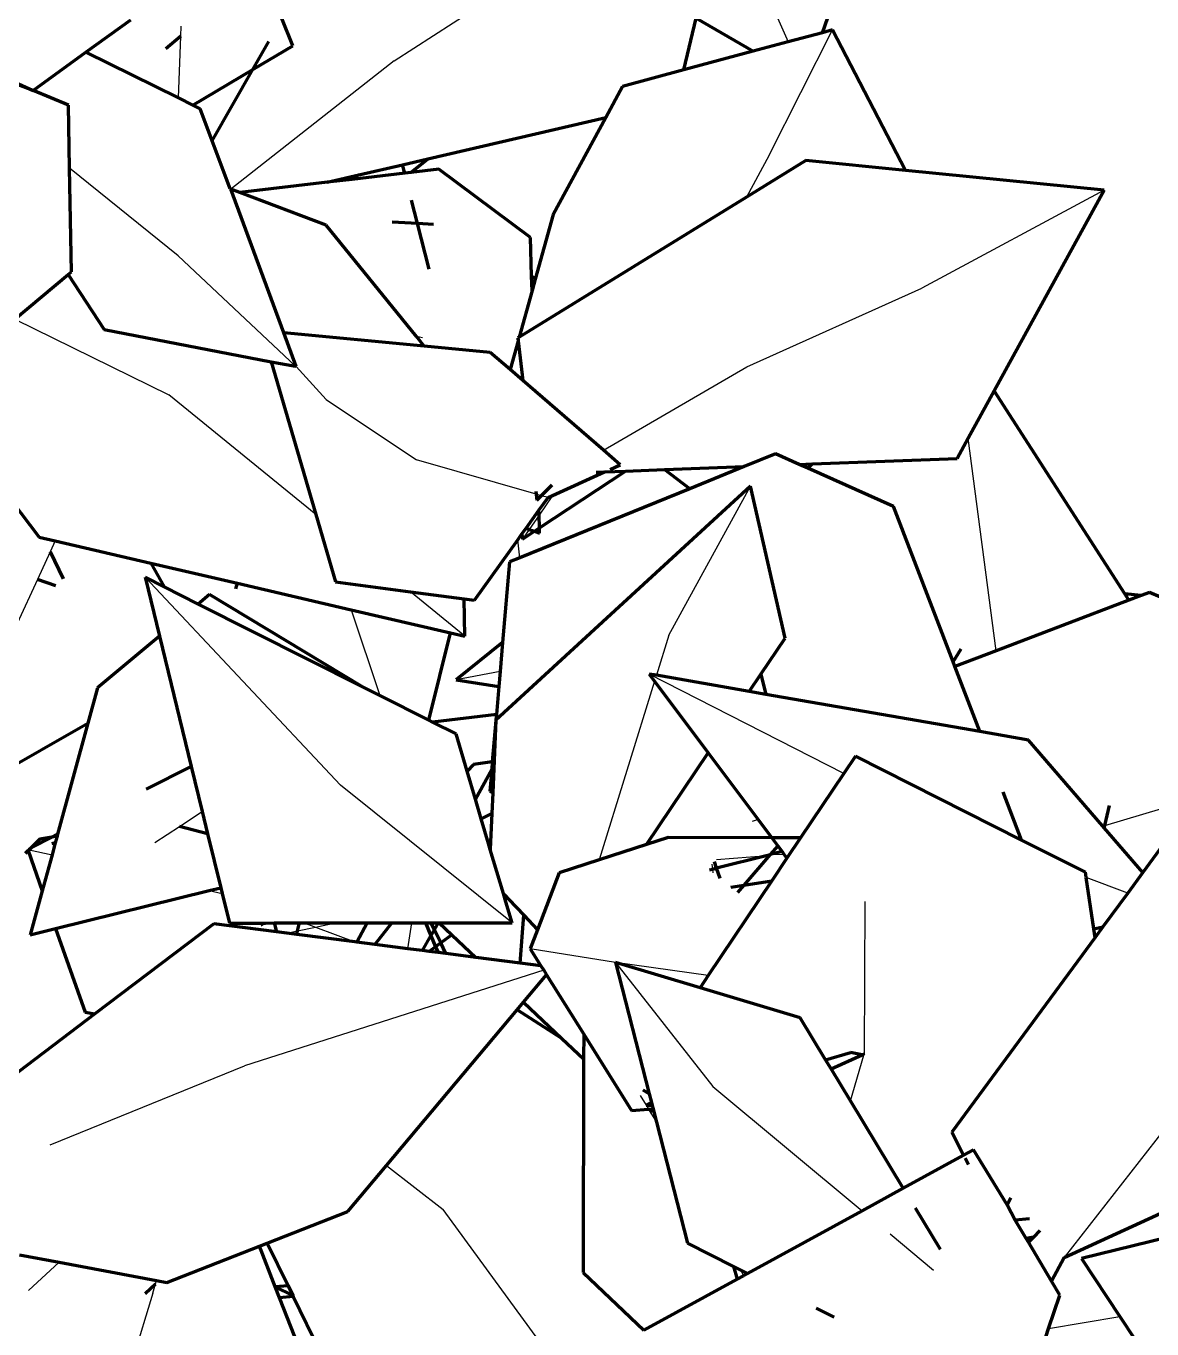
# Model space of a CAD drawing. Header units: millimetres. Extents: x 4307 to 31003, y 2809 to 20009.
# Drawn here: x 7491.4 to 7542.2, y 8209.3 to 8268 of the extents above; entities that cross this region are included whole.
import ezdxf

# ---------------------------------------------------------------- set-up
doc = ezdxf.new("R2010")
doc.units = ezdxf.units.MM
doc.layers.add('ProfileEdges', color=7, linetype='Continuous')

msp = doc.modelspace()

# ---------------------------------------------------------------- linework, layer by layer
for p, q in [((7507.985, 8266.449), (7516.031, 8271.64)), ((7523.896, 8271.523), (7525.749, 8267.299)), ((7498.259, 8264.774), (7498.368, 8267.553)), ((7498.368, 8267.553), (7498.386, 8268.009)), ((7524.902, 8262.196), (7527.76, 8267.84)), ((7507.985, 8266.449), (7500.631, 8260.656)), ((7524.902, 8262.196), (7523.874, 8260.306)), ((7498.245, 8257.655), (7493.356, 8261.608)), ((7540.009, 8260.608), (7531.777, 8256.2)), ((7498.245, 8257.655), (7503.533, 8252.669)), ((7523.896, 8252.643), (7531.777, 8256.2)), ((7490.89, 8254.8), (7497.835, 8251.387)), ((7509.269, 8253.949), (7508.992, 8254.015)), ((7504.922, 8251.169), (7503.577, 8252.661)), ((7517.425, 8248.882), (7523.896, 8252.643)), ((7504.453, 8245.987), (7497.835, 8251.387)), ((7504.922, 8251.169), (7508.999, 8248.448)), ((7535.129, 8239.84), (7533.872, 8249.43)), ((7514.388, 8246.901), (7508.999, 8248.448)), ((7520.368, 8240.538), (7524.054, 8247.267)), ((7514.624, 8246.834), (7514.388, 8246.901)), ((7515.125, 8246.837), (7514.524, 8245.962)), ((7514.928, 8246.747), (7514.624, 8246.834)), ((7514.524, 8245.962), (7514.078, 8245.314)), ((7514.078, 8245.314), (7513.78, 8244.881)), ((7492.7, 8244.791), (7492.479, 8244.308)), ((7513.661, 8244.037), (7513.558, 8244.842)), ((7492.479, 8244.308), (7491.902, 8243.048)), ((7491.902, 8243.048), (7490.995, 8241.065)), ((7505.574, 8233.785), (7496.759, 8243.156)), ((7511.181, 8240.498), (7508.722, 8242.504)), ((7506.05, 8241.69), (7507.335, 8237.829)), ((7520.368, 8240.538), (7519.811, 8238.735)), ((7512.765, 8238.91), (7510.784, 8238.524)), ((7528.263, 8234.312), (7519.491, 8238.791)), ((7519.729, 8238.472), (7517.237, 8230.405)), ((7513.304, 8227.567), (7505.574, 8233.785)), ((7540.03, 8231.966), (7544.367, 8233.259)), ((7498.312, 8231.921), (7499.332, 8232.591)), ((7497.201, 8231.19), (7498.312, 8231.921)), ((7524.397, 8232.23), (7524.138, 8232.143)), ((7539.932, 8231.937), (7540.03, 8231.966)), ((7512.338, 8231.23), (7512.241, 8231.153)), ((7491.528, 8230.867), (7492.56, 8230.633)), ((7522.524, 8230.429), (7524.824, 8230.613)), ((7524.944, 8230.644), (7525.562, 8230.672)), ((7522.319, 8230.212), (7522.34, 8229.982)), ((7522.34, 8229.982), (7522.353, 8229.83)), ((7541.064, 8228.909), (7539.193, 8229.618)), ((7499.654, 8229.022), (7500.233, 8228.891)), ((7513.159, 8228.628), (7512.976, 8228.673)), ((7529.191, 8221.67), (7529.232, 8228.53)), ((7502.181, 8227.561), (7501.994, 8227.416)), ((7503.929, 8227.562), (7504.439, 8227.372)), ((7504.439, 8227.372), (7505.348, 8227.563)), ((7508.607, 8226.399), (7508.778, 8227.565)), ((7503.152, 8227.101), (7503.635, 8227.203)), ((7503.635, 8227.203), (7504.439, 8227.372)), ((7504.439, 8227.372), (7506.22, 8226.707)), ((7517.971, 8225.785), (7514.127, 8226.389)), ((7517.971, 8225.785), (7522.36, 8220.182)), ((7522.145, 8225.188), (7517.971, 8225.785)), ((7514.73, 8225.428), (7501.24, 8221.125)), ((7529.172, 8221.604), (7529.191, 8221.67)), ((7492.474, 8217.562), (7501.24, 8221.125)), ((7528.566, 8219.537), (7529.172, 8221.604)), ((7544.776, 8220.898), (7538.194, 8212.479)), ((7522.36, 8220.182), (7529.093, 8214.585)), ((7519.078, 8219.777), (7519.347, 8219.341)), ((7519.347, 8219.341), (7519.454, 8219.166)), ((7519.454, 8219.166), (7519.52, 8219.06)), ((7519.52, 8219.06), (7519.819, 8218.573)), ((7507.642, 8216.625), (7510.197, 8214.64)), ((7516.201, 8206.426), (7510.197, 8214.64)), ((7530.348, 8213.541), (7532.31, 8211.91)), ((7492.881, 8212.263), (7491.507, 8210.991)), ((7523.626, 8211.899), (7523.736, 8211.65)), ((7497.106, 8210.865), (7497.228, 8211.282)), ((7497.228, 8211.282), (7497.273, 8211.438)), ((7497.106, 8210.865), (7495.125, 8204.412)), ((7537.497, 8209.273), (7540.708, 8209.819))]:
    msp.add_line(p, q)
at = {"layer": 'ProfileEdges', "lineweight": 211}
for p, q in [((7527.3, 8267.716), (7529.908, 8275.268)), ((7494.088, 8266.836), (7496.116, 8268.302)), ((7503.418, 8267.127), (7502.93, 8268.35)), ((7521.049, 8266.037), (7521.609, 8268.377)), ((7521.609, 8268.377), (7524.181, 8266.878)), ((7498.368, 8267.553), (7497.689, 8266.989)), ((7527.3, 8267.716), (7525.749, 8267.299)), ((7527.76, 8267.84), (7527.3, 8267.716)), ((7531.04, 8261.506), (7527.76, 8267.84)), ((7487.09, 8267.177), (7491.706, 8265.115)), ((7501.617, 8266.058), (7502.337, 8267.316)), ((7501.617, 8266.058), (7503.418, 8267.127)), ((7525.749, 8267.299), (7524.181, 8266.878)), ((7491.706, 8265.115), (7487.44, 8266.725)), ((7491.706, 8265.115), (7494.088, 8266.836)), ((7498.259, 8264.774), (7494.088, 8266.836)), ((7524.181, 8266.878), (7521.049, 8266.037)), ((7498.91, 8264.452), (7501.617, 8266.058)), ((7499.777, 8262.847), (7501.617, 8266.058)), ((7521.049, 8266.037), (7518.287, 8265.295)), ((7518.287, 8265.295), (7517.529, 8263.894)), ((7493.303, 8264.451), (7491.706, 8265.115)), ((7498.91, 8264.452), (7498.259, 8264.774)), ((7493.356, 8261.608), (7493.303, 8264.451)), ((7499.239, 8264.289), (7498.91, 8264.452)), ((7499.777, 8262.847), (7499.239, 8264.289)), ((7509.506, 8262.025), (7517.529, 8263.894)), ((7517.529, 8263.894), (7515.155, 8259.512)), ((7500.588, 8260.672), (7499.777, 8262.847)), ((7506.394, 8261.3), (7508.364, 8261.759)), ((7508.364, 8261.759), (7509.506, 8262.025)), ((7508.462, 8261.377), (7508.364, 8261.759)), ((7508.744, 8261.41), (7509.506, 8262.025)), ((7526.55, 8261.955), (7523.874, 8260.306)), ((7531.04, 8261.506), (7526.55, 8261.955)), ((7493.442, 8256.936), (7493.356, 8261.608)), ((7504.968, 8260.968), (7506.394, 8261.3)), ((7506.081, 8261.098), (7504.968, 8260.968)), ((7508.462, 8261.377), (7506.081, 8261.098)), ((7506.394, 8261.3), (7506.081, 8261.098)), ((7508.744, 8261.41), (7508.462, 8261.377)), ((7509.999, 8261.557), (7508.744, 8261.41)), ((7514.13, 8258.481), (7509.999, 8261.557)), ((7540.009, 8260.608), (7531.04, 8261.506)), ((7500.631, 8260.656), (7500.588, 8260.672)), ((7501.028, 8260.506), (7500.631, 8260.656)), ((7503.008, 8254.187), (7500.631, 8260.656)), ((7504.968, 8260.968), (7501.028, 8260.506)), ((7504.919, 8259.032), (7501.028, 8260.506)), ((7535.046, 8251.567), (7540.009, 8260.608)), ((7509.04, 8259.11), (7508.772, 8260.161)), ((7523.874, 8260.306), (7513.62, 8253.986)), ((7515.155, 8259.512), (7514.345, 8256.595)), ((7508.992, 8254.015), (7504.919, 8259.032)), ((7509.04, 8259.11), (7507.9, 8259.17)), ((7509.566, 8257.045), (7509.04, 8259.11)), ((7509.761, 8259.072), (7509.04, 8259.11)), ((7514.185, 8256.742), (7514.13, 8258.481)), ((7493.293, 8256.811), (7493.442, 8256.936)), ((7490.89, 8254.8), (7493.293, 8256.811)), ((7493.293, 8256.811), (7494.916, 8254.335)), ((7514.345, 8256.595), (7514.185, 8256.742)), ((7514.205, 8256.092), (7514.185, 8256.742)), ((7514.345, 8256.595), (7514.205, 8256.092)), ((7514.205, 8256.092), (7513.62, 8253.986)), ((7494.916, 8254.335), (7502.448, 8252.879)), ((7509.345, 8253.58), (7503.008, 8254.187)), ((7503.577, 8252.661), (7503.008, 8254.187)), ((7509.345, 8253.58), (7508.992, 8254.015)), ((7512.324, 8253.294), (7509.345, 8253.58)), ((7513.573, 8253.816), (7513.214, 8252.524)), ((7513.62, 8253.986), (7513.557, 8253.947)), ((7513.557, 8253.947), (7513.586, 8253.863)), ((7513.586, 8253.863), (7513.573, 8253.816)), ((7513.573, 8253.816), (7513.783, 8252.032)), ((7502.448, 8252.879), (7504.453, 8245.987)), ((7502.448, 8252.879), (7503.533, 8252.669)), ((7513.214, 8252.524), (7512.324, 8253.294)), ((7503.533, 8252.669), (7503.577, 8252.661)), ((7513.783, 8252.032), (7513.214, 8252.524)), ((7514.348, 8251.543), (7513.783, 8252.032)), ((7514.348, 8251.543), (7514.346, 8251.615)), ((7517.425, 8248.882), (7514.348, 8251.543)), ((7533.872, 8249.43), (7535.046, 8251.567)), ((7540.93, 8242.407), (7535.046, 8251.567)), ((7488.391, 8249.69), (7491.98, 8244.959)), ((7533.372, 8248.518), (7533.872, 8249.43)), ((7518.178, 8248.23), (7517.425, 8248.882)), ((7525.181, 8248.723), (7523.768, 8248.148)), ((7526.257, 8248.244), (7525.181, 8248.723)), ((7517.723, 8248.023), (7518.178, 8248.23)), ((7520.171, 8248.01), (7523.768, 8248.148)), ((7523.768, 8248.148), (7521.316, 8247.151)), ((7526.257, 8248.244), (7526.849, 8248.267)), ((7526.646, 8248.072), (7526.257, 8248.244)), ((7526.849, 8248.267), (7526.646, 8248.072)), ((7526.849, 8248.267), (7533.372, 8248.518)), ((7514.542, 8245.384), (7518.417, 8247.942)), ((7515.125, 8246.837), (7517.467, 8247.906)), ((7517.095, 8247.891), (7517.467, 8247.906)), ((7517.467, 8247.906), (7518.417, 8247.942)), ((7518.417, 8247.942), (7520.171, 8248.01)), ((7521.316, 8247.151), (7520.171, 8248.01)), ((7530.508, 8246.354), (7526.646, 8248.072)), ((7524.054, 8247.267), (7512.58, 8236.711)), ((7521.316, 8247.151), (7513.661, 8244.037)), ((7514.373, 8247.036), (7514.388, 8246.901)), ((7514.624, 8246.834), (7515.117, 8247.327)), ((7525.614, 8240.415), (7524.054, 8247.267)), ((7514.388, 8246.901), (7514.421, 8246.629)), ((7514.421, 8246.629), (7514.624, 8246.834)), ((7514.517, 8246.176), (7514.928, 8246.747)), ((7514.928, 8246.747), (7515.125, 8246.837)), ((7533.196, 8239.34), (7530.508, 8246.354)), ((7504.453, 8245.987), (7505.338, 8242.945)), ((7513.933, 8245.365), (7514.517, 8246.176)), ((7514.524, 8245.962), (7514.517, 8246.176)), ((7514.542, 8245.384), (7514.524, 8245.962)), ((7513.752, 8245.113), (7513.933, 8245.365)), ((7513.78, 8244.881), (7514.313, 8245.233)), ((7513.933, 8245.365), (7514.078, 8245.314)), ((7514.078, 8245.314), (7514.313, 8245.233)), ((7514.313, 8245.233), (7514.542, 8245.384)), ((7514.313, 8245.233), (7514.549, 8245.151)), ((7514.549, 8245.151), (7514.542, 8245.384)), ((7491.98, 8244.959), (7492.7, 8244.791)), ((7492.7, 8244.791), (7497.011, 8243.79)), ((7511.606, 8242.129), (7513.558, 8244.842)), ((7513.558, 8244.842), (7513.752, 8245.113)), ((7513.752, 8245.113), (7513.78, 8244.881)), ((7492.479, 8244.308), (7493.061, 8243.088)), ((7513.661, 8244.037), (7513.188, 8243.845)), ((7497.011, 8243.79), (7497.613, 8242.726)), ((7497.011, 8243.79), (7500.92, 8242.882)), ((7513.188, 8243.845), (7512.877, 8240.218)), ((7492.739, 8242.772), (7491.902, 8243.048)), ((7497.613, 8242.726), (7496.759, 8243.156)), ((7496.759, 8243.156), (7497.408, 8240.493)), ((7500.851, 8242.63), (7500.92, 8242.882)), ((7500.92, 8242.882), (7506.05, 8241.69)), ((7505.338, 8242.945), (7508.722, 8242.504)), ((7499.157, 8241.948), (7497.613, 8242.726)), ((7499.665, 8242.371), (7499.157, 8241.948)), ((7506.567, 8238.216), (7499.665, 8242.371)), ((7508.722, 8242.504), (7511.152, 8242.188)), ((7541.678, 8242.328), (7540.93, 8242.407)), ((7541.118, 8242.115), (7540.93, 8242.407)), ((7541.678, 8242.328), (7541.118, 8242.115)), ((7542.042, 8242.466), (7541.678, 8242.328)), ((7542.548, 8242.261), (7542.042, 8242.466)), ((7506.567, 8238.216), (7499.157, 8241.948)), ((7506.05, 8241.69), (7510.533, 8240.649)), ((7511.181, 8240.498), (7511.152, 8242.188)), ((7511.152, 8242.188), (7511.606, 8242.129)), ((7541.118, 8242.115), (7535.129, 8239.84)), ((7497.408, 8240.493), (7494.609, 8238.163)), ((7497.408, 8240.493), (7498.837, 8234.624)), ((7509.55, 8236.713), (7510.533, 8240.649)), ((7510.533, 8240.649), (7511.181, 8240.498)), ((7512.877, 8240.218), (7510.784, 8238.524)), ((7512.877, 8240.218), (7512.765, 8238.91)), ((7524.518, 8238.782), (7525.614, 8240.415)), ((7533.196, 8239.34), (7533.553, 8239.93)), ((7533.274, 8239.136), (7533.196, 8239.34)), ((7535.129, 8239.84), (7533.274, 8239.136)), ((7512.765, 8238.91), (7512.707, 8238.233)), ((7519.811, 8238.735), (7519.491, 8238.791)), ((7519.491, 8238.791), (7519.729, 8238.472)), ((7523.998, 8238.006), (7519.811, 8238.735)), ((7523.998, 8238.006), (7524.518, 8238.782)), ((7524.518, 8238.782), (7524.75, 8237.875)), ((7534.401, 8236.196), (7533.274, 8239.136)), ((7494.609, 8238.163), (7494.178, 8236.582)), ((7507.335, 8237.829), (7506.567, 8238.216)), ((7510.784, 8238.524), (7512.707, 8238.233)), ((7512.707, 8238.233), (7512.598, 8236.973)), ((7519.729, 8238.472), (7522.144, 8235.242)), ((7509.55, 8236.713), (7507.335, 8237.829)), ((7524.75, 8237.875), (7523.998, 8238.006)), ((7534.401, 8236.196), (7524.75, 8237.875)), ((7512.598, 8236.973), (7509.722, 8236.626)), ((7512.598, 8236.973), (7512.58, 8236.711)), ((7488.315, 8233.23), (7494.178, 8236.582)), ((7494.178, 8236.582), (7492.814, 8231.567)), ((7509.722, 8236.626), (7509.55, 8236.713)), ((7510.777, 8236.095), (7509.722, 8236.626)), ((7512.58, 8236.711), (7512.414, 8234.828)), ((7512.58, 8236.711), (7512.435, 8233.434)), ((7511.277, 8234.407), (7510.777, 8236.095)), ((7536.591, 8235.815), (7534.401, 8236.196)), ((7539.932, 8231.937), (7536.591, 8235.815)), ((7519.363, 8231.096), (7522.144, 8235.242)), ((7522.144, 8235.242), (7524.397, 8232.23)), ((7498.837, 8234.624), (7496.813, 8233.597)), ((7498.837, 8234.624), (7499.332, 8232.591)), ((7511.569, 8234.717), (7511.277, 8234.407)), ((7512.414, 8234.828), (7511.569, 8234.717)), ((7512.414, 8234.828), (7512.385, 8234.489)), ((7528.785, 8235.092), (7528.263, 8234.312)), ((7536.276, 8231.305), (7528.785, 8235.092)), ((7511.652, 8233.142), (7511.277, 8234.407)), ((7512.385, 8234.489), (7511.652, 8233.142)), ((7512.385, 8234.489), (7512.301, 8233.506)), ((7528.263, 8234.312), (7526.315, 8231.407)), ((7512.301, 8233.506), (7512.435, 8233.434)), ((7512.435, 8233.434), (7512.394, 8232.502)), ((7536.276, 8231.305), (7535.448, 8233.466)), ((7511.912, 8232.267), (7511.652, 8233.142)), ((7540.03, 8231.966), (7540.247, 8232.854)), ((7499.332, 8232.591), (7499.576, 8231.587)), ((7512.394, 8232.502), (7511.912, 8232.267)), ((7512.241, 8231.153), (7511.912, 8232.267)), ((7512.394, 8232.502), (7512.338, 8231.23)), ((7499.576, 8231.587), (7498.312, 8231.921)), ((7524.397, 8232.23), (7525.011, 8231.409)), ((7540.003, 8231.856), (7539.932, 8231.937)), ((7540.003, 8231.856), (7540.03, 8231.966)), ((7541.744, 8229.835), (7540.003, 8231.856)), ((7543.106, 8231.688), (7541.744, 8229.835)), ((7492.549, 8231.433), (7491.629, 8230.965)), ((7492.012, 8231.337), (7491.629, 8230.965)), ((7492.549, 8231.433), (7492.012, 8231.337)), ((7492.814, 8231.567), (7492.549, 8231.433)), ((7492.789, 8231.475), (7492.549, 8231.433)), ((7492.71, 8231.183), (7492.552, 8231.127)), ((7492.71, 8231.183), (7492.56, 8230.633)), ((7492.789, 8231.475), (7492.71, 8231.183)), ((7492.814, 8231.567), (7492.789, 8231.475)), ((7499.576, 8231.587), (7500.17, 8229.149)), ((7512.323, 8230.879), (7512.241, 8231.153)), ((7512.338, 8231.23), (7512.323, 8230.879)), ((7519.363, 8231.096), (7517.237, 8230.405)), ((7520.348, 8231.416), (7519.363, 8231.096)), ((7525.011, 8231.409), (7520.348, 8231.416)), ((7526.315, 8231.407), (7525.011, 8231.409)), ((7525.011, 8231.409), (7525.287, 8231.041)), ((7526.315, 8231.407), (7525.699, 8230.489)), ((7539.16, 8229.847), (7536.276, 8231.305)), ((7491.484, 8230.825), (7491.354, 8230.698)), ((7491.528, 8230.867), (7491.464, 8230.882)), ((7491.464, 8230.882), (7491.484, 8230.825)), ((7491.484, 8230.825), (7492.121, 8229.018)), ((7491.629, 8230.965), (7491.528, 8230.867)), ((7492.56, 8230.633), (7492.121, 8229.018)), ((7512.912, 8228.89), (7512.323, 8230.879)), ((7524.824, 8230.613), (7522.529, 8230.03)), ((7524.944, 8230.644), (7523.76, 8229.271)), ((7524.824, 8230.613), (7524.944, 8230.644)), ((7525.287, 8231.041), (7524.944, 8230.644)), ((7525.482, 8230.78), (7524.944, 8230.644)), ((7525.699, 8230.489), (7525.015, 8229.468)), ((7525.287, 8231.041), (7525.482, 8230.78)), ((7525.482, 8230.78), (7525.562, 8230.672)), ((7525.562, 8230.672), (7525.699, 8230.489)), ((7517.237, 8230.405), (7515.434, 8229.819)), ((7522.34, 8229.982), (7522.204, 8229.948)), ((7522.529, 8230.03), (7522.34, 8229.982)), ((7522.529, 8230.03), (7522.427, 8230.326)), ((7522.688, 8229.566), (7522.529, 8230.03)), ((7515.434, 8229.819), (7514.456, 8227.253)), ((7525.015, 8229.468), (7522.145, 8225.188)), ((7523.76, 8229.271), (7525.015, 8229.468)), ((7539.193, 8229.618), (7539.16, 8229.847)), ((7539.534, 8227.3), (7539.193, 8229.618)), ((7541.744, 8229.835), (7541.064, 8228.909)), ((7492.121, 8229.018), (7491.58, 8227.031)), ((7492.721, 8227.313), (7499.654, 8229.022)), ((7499.654, 8229.022), (7500.17, 8229.149)), ((7500.17, 8229.149), (7500.233, 8228.891)), ((7500.233, 8228.891), (7500.557, 8227.561)), ((7512.912, 8228.89), (7512.985, 8228.813)), ((7512.944, 8228.783), (7512.912, 8228.89)), ((7512.985, 8228.813), (7512.944, 8228.783)), ((7512.976, 8228.673), (7512.944, 8228.783)), ((7512.985, 8228.813), (7513.159, 8228.628)), ((7523.176, 8229.18), (7523.76, 8229.271)), ((7523.76, 8229.271), (7523.476, 8228.942)), ((7541.064, 8228.909), (7539.946, 8227.386)), ((7513.304, 8227.567), (7512.976, 8228.673)), ((7513.159, 8228.628), (7513.831, 8227.915)), ((7500.557, 8227.561), (7502.181, 8227.561)), ((7502.181, 8227.561), (7502.583, 8227.562)), ((7502.583, 8227.562), (7502.683, 8227.162)), ((7502.583, 8227.562), (7503.713, 8227.562)), ((7503.635, 8227.203), (7503.713, 8227.562)), ((7503.713, 8227.562), (7503.929, 8227.562)), ((7503.929, 8227.562), (7505.348, 8227.563)), ((7505.348, 8227.563), (7506.778, 8227.564)), ((7506.303, 8226.696), (7506.778, 8227.564)), ((7506.778, 8227.564), (7507.881, 8227.565)), ((7507.881, 8227.565), (7507.115, 8226.591)), ((7507.881, 8227.565), (7508.778, 8227.565)), ((7508.778, 8227.565), (7509.402, 8227.565)), ((7509.402, 8227.565), (7509.648, 8226.983)), ((7509.402, 8227.565), (7509.652, 8227.565)), ((7509.652, 8227.565), (7509.984, 8227.566)), ((7509.803, 8227.252), (7509.652, 8227.565)), ((7509.803, 8227.252), (7509.984, 8227.566)), ((7509.984, 8227.566), (7510.011, 8227.566)), ((7510.011, 8227.566), (7513.304, 8227.567)), ((7510.011, 8227.566), (7510.582, 8227.028)), ((7513.671, 8225.748), (7513.831, 8227.915)), ((7513.831, 8227.915), (7514.456, 8227.253)), ((7491.58, 8227.031), (7492.721, 8227.313)), ((7492.721, 8227.313), (7494.051, 8223.538)), ((7499.855, 8227.526), (7494.493, 8223.463)), ((7502.683, 8227.162), (7499.855, 8227.526)), ((7503.152, 8227.101), (7502.683, 8227.162)), ((7503.6, 8227.044), (7503.152, 8227.101)), ((7503.6, 8227.044), (7503.635, 8227.203)), ((7506.22, 8226.707), (7503.6, 8227.044)), ((7509.263, 8226.315), (7509.648, 8226.983)), ((7509.648, 8226.983), (7509.803, 8227.252)), ((7509.648, 8226.983), (7509.857, 8226.49)), ((7510.086, 8226.66), (7509.803, 8227.252)), ((7510.582, 8227.028), (7510.086, 8226.66)), ((7510.582, 8227.028), (7511.671, 8226.005)), ((7514.456, 8227.253), (7514.127, 8226.389)), ((7539.534, 8227.3), (7539.946, 8227.386)), ((7539.592, 8226.905), (7539.534, 8227.3)), ((7539.946, 8227.386), (7539.592, 8226.905)), ((7506.303, 8226.696), (7506.22, 8226.707)), ((7507.115, 8226.591), (7506.303, 8226.696)), ((7508.607, 8226.399), (7507.115, 8226.591)), ((7509.263, 8226.315), (7508.607, 8226.399)), ((7509.857, 8226.49), (7509.569, 8226.276)), ((7510.086, 8226.66), (7509.857, 8226.49)), ((7509.857, 8226.49), (7509.969, 8226.224)), ((7510.317, 8226.179), (7510.086, 8226.66)), ((7514.127, 8226.389), (7514.605, 8225.628)), ((7539.592, 8226.905), (7533.14, 8218.123)), ((7509.569, 8226.276), (7509.263, 8226.315)), ((7509.969, 8226.224), (7509.569, 8226.276)), ((7510.317, 8226.179), (7509.969, 8226.224)), ((7511.671, 8226.005), (7510.317, 8226.179)), ((7513.671, 8225.748), (7511.671, 8226.005)), ((7521.78, 8224.644), (7517.971, 8225.785)), ((7517.971, 8225.785), (7519.491, 8219.856)), ((7514.605, 8225.628), (7513.671, 8225.748)), ((7513.819, 8223.986), (7514.859, 8225.224)), ((7514.605, 8225.628), (7514.73, 8225.428)), ((7514.73, 8225.428), (7514.859, 8225.224)), ((7514.859, 8225.224), (7516.535, 8222.553)), ((7522.145, 8225.188), (7521.78, 8224.644)), ((7526.295, 8223.29), (7521.78, 8224.644)), ((7494.493, 8223.463), (7484.21, 8215.671)), ((7494.051, 8223.538), (7494.493, 8223.463)), ((7507.642, 8216.625), (7513.531, 8223.642)), ((7513.531, 8223.642), (7513.819, 8223.986)), ((7515.549, 8222.359), (7513.531, 8223.642)), ((7513.819, 8223.986), (7515.549, 8222.359)), ((7527.445, 8221.39), (7526.295, 8223.29)), ((7515.549, 8222.359), (7516.532, 8221.435)), ((7516.535, 8222.553), (7516.532, 8221.435)), ((7516.535, 8222.553), (7518.695, 8219.112)), ((7527.445, 8221.39), (7528.568, 8221.718)), ((7529.084, 8221.621), (7528.568, 8221.718)), ((7529.084, 8221.621), (7529.191, 8221.67)), ((7516.532, 8221.435), (7516.51, 8211.8)), ((7527.69, 8220.985), (7527.445, 8221.39)), ((7527.69, 8220.985), (7529.084, 8221.621)), ((7529.172, 8221.604), (7529.084, 8221.621)), ((7528.566, 8219.537), (7527.69, 8220.985)), ((7519.491, 8219.856), (7519.222, 8220.026)), ((7519.591, 8219.463), (7519.347, 8219.341)), ((7519.347, 8219.341), (7519.627, 8219.324)), ((7519.491, 8219.856), (7519.591, 8219.463)), ((7519.591, 8219.463), (7519.627, 8219.324)), ((7519.627, 8219.324), (7519.664, 8219.182)), ((7530.947, 8215.601), (7528.566, 8219.537)), ((7518.695, 8219.112), (7519.454, 8219.166)), ((7519.454, 8219.166), (7519.664, 8219.182)), ((7519.52, 8219.06), (7519.682, 8219.108)), ((7519.664, 8219.182), (7519.682, 8219.108)), ((7519.682, 8219.108), (7519.819, 8218.573)), ((7519.819, 8218.573), (7521.218, 8213.116)), ((7538.194, 8212.479), (7550.606, 8218.17)), ((7533.14, 8218.123), (7533.667, 8217.091)), ((7533.667, 8217.091), (7530.947, 8215.601)), ((7534.105, 8217.331), (7533.667, 8217.091)), ((7535.627, 8214.851), (7534.105, 8217.331)), ((7505.904, 8214.554), (7507.642, 8216.625)), ((7533.735, 8216.958), (7533.885, 8216.665)), ((7554.596, 8216.251), (7538.976, 8212.433)), ((7530.947, 8215.601), (7529.093, 8214.585)), ((7532.618, 8212.84), (7531.494, 8214.697)), ((7535.594, 8214.826), (7535.627, 8214.851)), ((7535.627, 8214.851), (7535.79, 8215.164)), ((7535.994, 8214.152), (7535.627, 8214.851)), ((7502.259, 8213.125), (7505.904, 8214.554)), ((7529.093, 8214.585), (7523.92, 8211.751)), ((7536.631, 8214.225), (7535.994, 8214.152)), ((7536.481, 8213.334), (7535.994, 8214.152)), ((7537.108, 8213.692), (7536.813, 8213.393)), ((7497.736, 8211.351), (7501.911, 8212.988)), ((7501.911, 8212.988), (7502.259, 8213.125)), ((7502.627, 8211.159), (7501.911, 8212.988)), ((7502.259, 8213.125), (7503.206, 8211.19)), ((7521.218, 8213.116), (7523.294, 8212.067)), ((7536.813, 8213.393), (7536.481, 8213.334)), ((7536.584, 8213.159), (7536.481, 8213.334)), ((7536.813, 8213.393), (7536.584, 8213.159)), ((7537.628, 8211.403), (7536.584, 8213.159)), ((7491.087, 8212.601), (7492.881, 8212.263)), ((7537.628, 8211.403), (7538.194, 8212.479)), ((7538.976, 8212.433), (7540.708, 8209.819)), ((7492.881, 8212.263), (7497.273, 8211.438)), ((7516.51, 8211.8), (7519.246, 8209.19)), ((7523.294, 8212.067), (7523.462, 8211.5)), ((7523.294, 8212.067), (7523.626, 8211.899)), ((7523.626, 8211.899), (7523.92, 8211.751)), ((7523.92, 8211.751), (7523.736, 8211.65)), ((7496.758, 8210.856), (7497.228, 8211.282)), ((7497.273, 8211.438), (7497.736, 8211.351)), ((7503.206, 8211.19), (7502.627, 8211.159)), ((7503.414, 8210.764), (7502.627, 8211.159)), ((7502.825, 8210.652), (7502.627, 8211.159)), ((7503.206, 8211.19), (7503.414, 8210.764)), ((7523.462, 8211.5), (7519.246, 8209.19)), ((7523.736, 8211.65), (7523.462, 8211.5)), ((7538.002, 8210.773), (7537.628, 8211.403)), ((7503.44, 8210.712), (7502.825, 8210.652)), ((7503.841, 8208.059), (7502.825, 8210.652)), ((7503.414, 8210.764), (7503.44, 8210.712)), ((7503.44, 8210.712), (7504.656, 8208.227)), ((7537.497, 8209.273), (7538.002, 8210.773)), ((7527.021, 8210.184), (7527.827, 8209.777)), ((7540.708, 8209.819), (7542.126, 8207.679)), ((7537.231, 8208.483), (7537.497, 8209.273))]:
    msp.add_line(p, q, dxfattribs=at)

doc.saveas('drawing.dxf')
